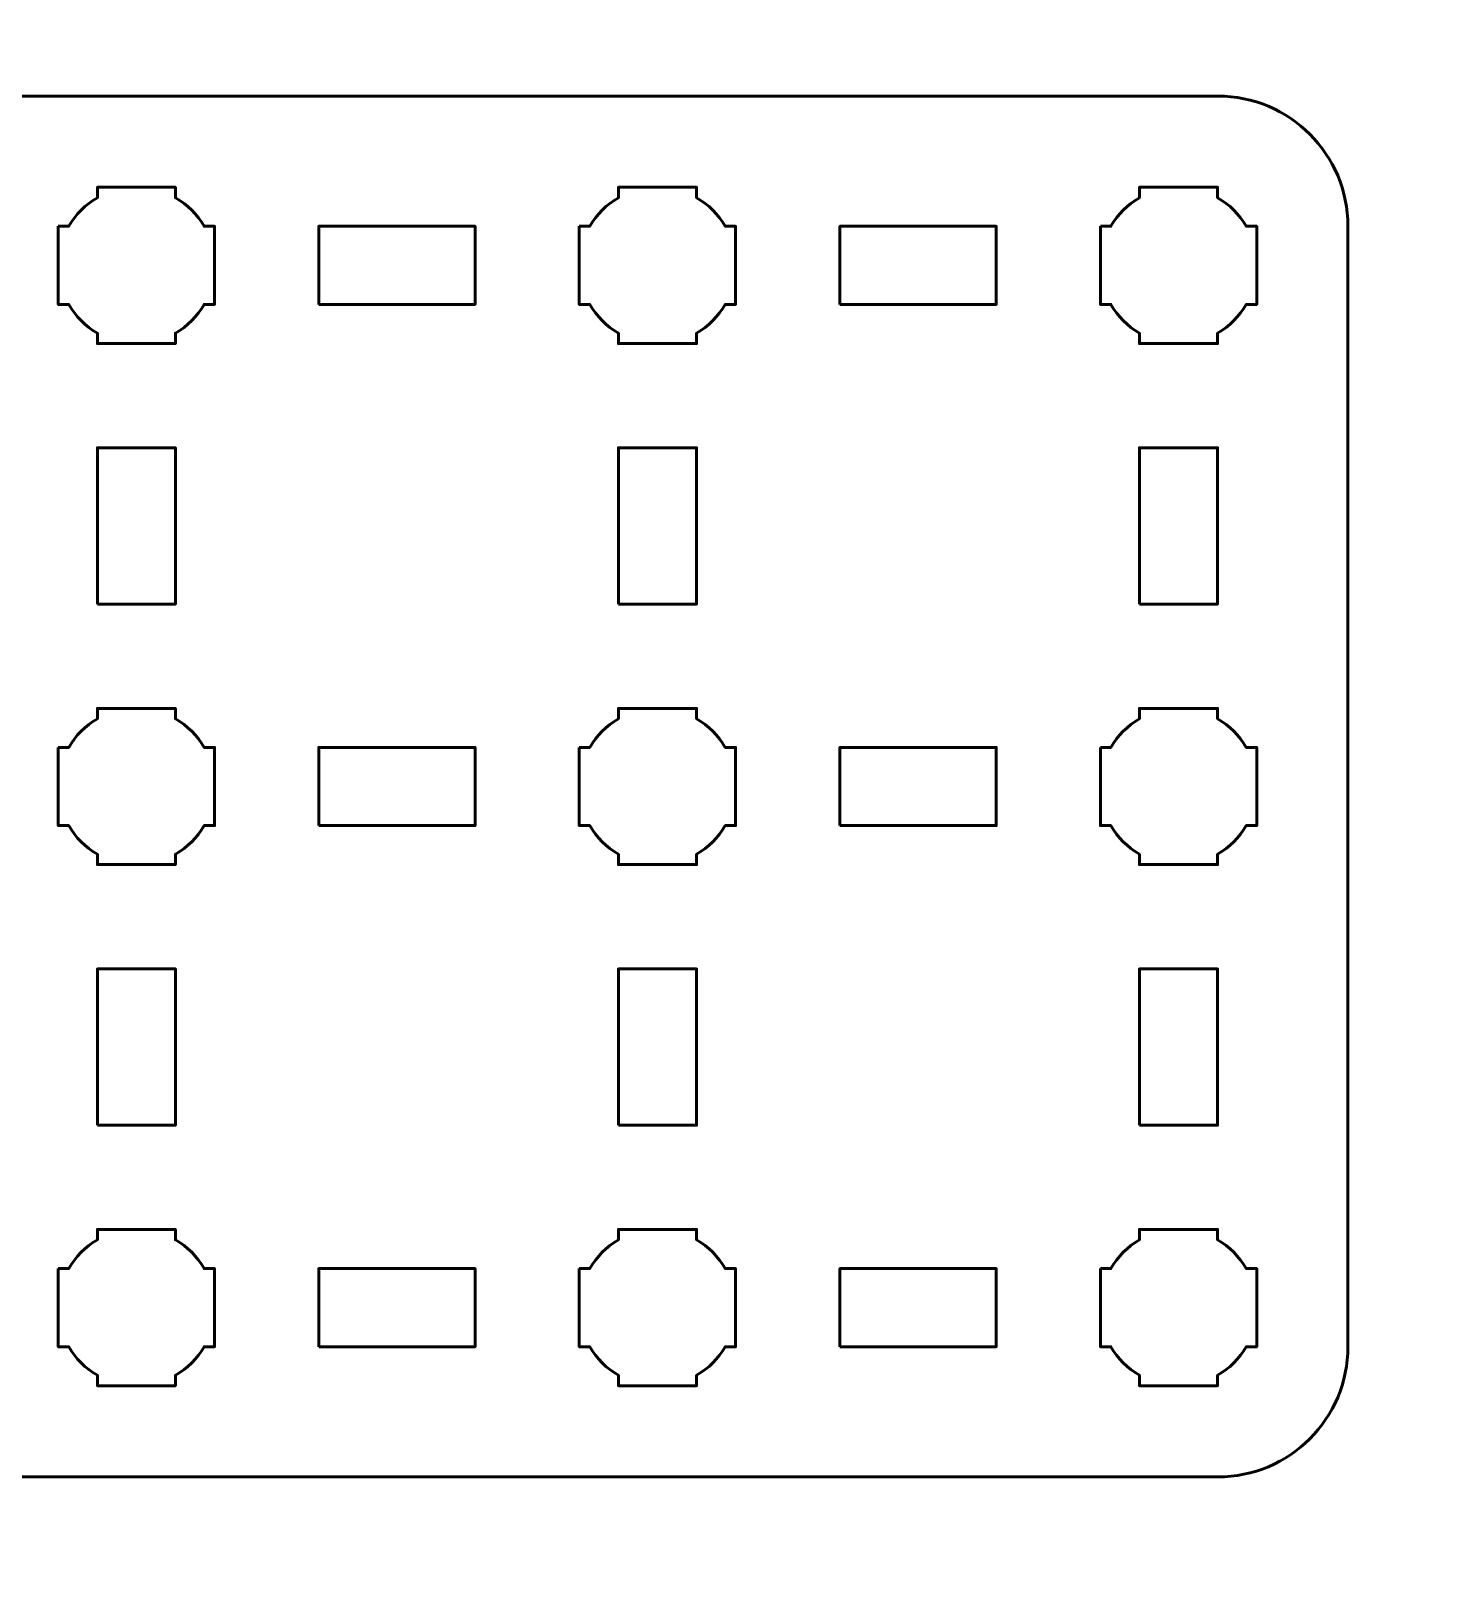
# Model space of a CAD drawing. Header units: centimetres. Extents: x -21 to 0, y -29.7 to 0.
# Drawn here: x -15.91 to -10.5, y -23.68 to -17.75 of the extents above; entities that cross this region are included whole.
import ezdxf

# ---------------------------------------------------------------- set-up
doc = ezdxf.new("R2010")
doc.units = ezdxf.units.CM
doc.header["$MEASUREMENT"] = 0
doc.layers.add('Layer 1', color=7, linetype='Continuous')

msp = doc.modelspace()

# ---------------------------------------------------------------- linework, layer by layer
at = {"layer": 'Layer 1', "lineweight": 53}
for points in [[(-14.8, -18.8), (-14.2, -18.8), (-14.2, -18.5), (-14.8, -18.5), (-14.8, -18.8)], [(-12.8, -18.8), (-12.2, -18.8), (-12.2, -18.5), (-12.8, -18.5), (-12.8, -18.8)], [(-15.65, -19.95), (-15.35, -19.95), (-15.35, -19.35), (-15.65, -19.35), (-15.65, -19.95)], [(-13.65, -19.95), (-13.35, -19.95), (-13.35, -19.35), (-13.65, -19.35), (-13.65, -19.95)], [(-11.65, -19.95), (-11.35, -19.95), (-11.35, -19.35), (-11.65, -19.35), (-11.65, -19.95)], [(-14.8, -20.8), (-14.2, -20.8), (-14.2, -20.5), (-14.8, -20.5), (-14.8, -20.8)], [(-12.8, -20.8), (-12.2, -20.8), (-12.2, -20.5), (-12.8, -20.5), (-12.8, -20.8)], [(-15.65, -21.95), (-15.35, -21.95), (-15.35, -21.35), (-15.65, -21.35), (-15.65, -21.95)], [(-13.65, -21.95), (-13.35, -21.95), (-13.35, -21.35), (-13.65, -21.35), (-13.65, -21.95)], [(-11.65, -21.95), (-11.35, -21.95), (-11.35, -21.35), (-11.65, -21.35), (-11.65, -21.95)], [(-14.8, -22.8), (-14.2, -22.8), (-14.2, -22.5), (-14.8, -22.5), (-14.8, -22.8)], [(-12.8, -22.8), (-12.2, -22.8), (-12.2, -22.5), (-12.8, -22.5), (-12.8, -22.8)]]:
    msp.add_lwpolyline(points, close=True, dxfattribs=at)
at = {"layer": 'Layer 1', "color": 1, "lineweight": 53}
msp.add_open_spline([(-21.00003, -29.19995), (-21.00003, -29.19995), (-21.00003, -5.89992), (-21.00003, -5.89992), (-21.00003, -5.89992), (-21.00003, -5.81709), (-20.93286, -5.74992), (-20.85003, -5.74992), (-20.85003, -5.74992), (-20.7672, -5.74992), (-20.70003, -5.68275), (-20.70003, -5.59992), (-20.70003, -5.59992), (-20.70003, -5.51709), (-20.7672, -5.44992), (-20.85003, -5.44992), (-20.85003, -5.44992), (-20.93286, -5.44992), (-21.00003, -5.38275), (-21.00003, -5.29992), (-21.00003, -5.29992), (-21.00003, -5.21709), (-20.93286, -5.14992), (-20.85003, -5.14992), (-20.85003, -5.14992), (-20.7672, -5.14992), (-20.70003, -5.08275), (-20.70003, -4.99992), (-20.70003, -4.99992), (-20.70003, -4.91709), (-20.7672, -4.84992), (-20.85003, -4.84992), (-20.85003, -4.84992), (-20.93286, -4.84992), (-21.00003, -4.78275), (-21.00003, -4.69992), (-21.00003, -4.69992), (-21.00003, -4.61709), (-20.93286, -4.54992), (-20.85003, -4.54992), (-20.85003, -4.54992), (-20.7672, -4.54992), (-20.70003, -4.48275), (-20.70003, -4.39992), (-20.70003, -4.39992), (-20.70003, -4.31709), (-20.7672, -4.24992), (-20.85003, -4.24992), (-20.85003, -4.24992), (-20.93286, -4.24992), (-21.00003, -4.18275), (-21.00003, -4.09992), (-21.00003, -4.09992), (-21.00003, -4.01709), (-20.93286, -3.94992), (-20.85003, -3.94992), (-20.85003, -3.94992), (-20.7672, -3.94992), (-20.70003, -3.88275), (-20.70003, -3.79992), (-20.70003, -3.79992), (-20.70003, -3.71709), (-20.7672, -3.64992), (-20.85003, -3.64992), (-20.85003, -3.64992), (-20.93286, -3.64992), (-21.00003, -3.58275), (-21.00003, -3.49992), (-21.00003, -3.49992), (-21.00003, -3.41709), (-20.93286, -3.34992), (-20.85003, -3.34992), (-20.85003, -3.34992), (-20.7672, -3.34992), (-20.70003, -3.28275), (-20.70003, -3.19992), (-20.70003, -3.19992), (-20.70003, -3.11709), (-20.7672, -3.04992), (-20.85003, -3.04992), (-20.85003, -3.04992), (-20.93286, -3.04992), (-21.00003, -2.98275), (-21.00003, -2.89992), (-21.00003, -2.89992), (-21.00003, -2.81709), (-20.93286, -2.74992), (-20.85003, -2.74992), (-20.85003, -2.74992), (-20.7672, -2.74992), (-20.70003, -2.68275), (-20.70003, -2.59992), (-20.70003, -2.59992), (-20.70003, -2.51709), (-20.7672, -2.44992), (-20.85003, -2.44992), (-20.85003, -2.44992), (-20.93286, -2.44992), (-21.00003, -2.38275), (-21.00003, -2.29992), (-21.00003, -2.29992), (-21.00003, -2.21709), (-20.93286, -2.14992), (-20.85003, -2.14992), (-20.85003, -2.14992), (-20.7672, -2.14992), (-20.70003, -2.08275), (-20.70003, -1.99992), (-20.70003, -1.99992), (-20.70003, -1.91709), (-20.7672, -1.84992), (-20.85003, -1.84992), (-20.85003, -1.84992), (-20.93286, -1.84992), (-21.00003, -1.78275), (-21.00003, -1.69992), (-21.00003, -1.69992), (-21.00003, -1.61709), (-20.93286, -1.54992), (-20.85003, -1.54992), (-20.85003, -1.54992), (-20.7672, -1.54992), (-20.70003, -1.48275), (-20.70003, -1.39992), (-20.70003, -1.39992), (-20.70003, -1.31709), (-20.7672, -1.24992), (-20.85003, -1.24992), (-20.85003, -1.24992), (-20.93286, -1.24992), (-21.00003, -1.18275), (-21.00003, -1.09992), (-21.00003, -1.09992), (-21.00003, -1.09992), (-21.00003, -0.49992), (-21.00003, -0.49992), (-21.00003, -0.49992), (-21.00003, -0.22295), (-20.77694, 0.00004), (-20.49994, 0.00004), (-20.49994, 0.00004), (-20.49994, 0.00004), (-0.50008, 0.00004), (-0.50008, 0.00004), (-0.50008, 0.00004), (-0.22294, 0.00004), (0.00002, -0.22295), (0.00002, -0.49992), (0.00002, -0.49992), (0.00002, -0.49992), (0.00002, -29.19995), (0.00002, -29.19995), (0.00002, -29.19995), (0.00002, -29.47695), (-0.22294, -29.70004), (-0.50008, -29.70004), (-0.50008, -29.70004), (-0.50008, -29.70004), (-20.49994, -29.70004), (-20.49994, -29.70004), (-20.49994, -29.70004), (-20.77694, -29.70004), (-21.00003, -29.47695), (-21.00003, -29.19995)], degree=3, knots=[0, 0, 0, 0, 0.0243902, 0.0243902, 0.0243902, 0.0243902, 0.0487805, 0.0487805, 0.0487805, 0.0487805, 0.0731707, 0.0731707, 0.0731707, 0.0731707, 0.097561, 0.097561, 0.097561, 0.097561, 0.1219512, 0.1219512, 0.1219512, 0.1219512, 0.1463415, 0.1463415, 0.1463415, 0.1463415, 0.1707317, 0.1707317, 0.1707317, 0.1707317, 0.195122, 0.195122, 0.195122, 0.195122, 0.2195122, 0.2195122, 0.2195122, 0.2195122, 0.2439024, 0.2439024, 0.2439024, 0.2439024, 0.2682927, 0.2682927, 0.2682927, 0.2682927, 0.2926829, 0.2926829, 0.2926829, 0.2926829, 0.3170732, 0.3170732, 0.3170732, 0.3170732, 0.3414634, 0.3414634, 0.3414634, 0.3414634, 0.3658537, 0.3658537, 0.3658537, 0.3658537, 0.3902439, 0.3902439, 0.3902439, 0.3902439, 0.4146341, 0.4146341, 0.4146341, 0.4146341, 0.4390244, 0.4390244, 0.4390244, 0.4390244, 0.4634146, 0.4634146, 0.4634146, 0.4634146, 0.4878049, 0.4878049, 0.4878049, 0.4878049, 0.5121951, 0.5121951, 0.5121951, 0.5121951, 0.5365854, 0.5365854, 0.5365854, 0.5365854, 0.5609756, 0.5609756, 0.5609756, 0.5609756, 0.5853659, 0.5853659, 0.5853659, 0.5853659, 0.6097561, 0.6097561, 0.6097561, 0.6097561, 0.6341463, 0.6341463, 0.6341463, 0.6341463, 0.6585366, 0.6585366, 0.6585366, 0.6585366, 0.6829268, 0.6829268, 0.6829268, 0.6829268, 0.7073171, 0.7073171, 0.7073171, 0.7073171, 0.7317073, 0.7317073, 0.7317073, 0.7317073, 0.7560976, 0.7560976, 0.7560976, 0.7560976, 0.7804878, 0.7804878, 0.7804878, 0.7804878, 0.804878, 0.804878, 0.804878, 0.804878, 0.8292683, 0.8292683, 0.8292683, 0.8292683, 0.8536585, 0.8536585, 0.8536585, 0.8536585, 0.8780488, 0.8780488, 0.8780488, 0.8780488, 0.902439, 0.902439, 0.902439, 0.902439, 0.9268293, 0.9268293, 0.9268293, 0.9268293, 0.9512195, 0.9512195, 0.9512195, 0.9512195, 0.9756098, 0.9756098, 0.9756098, 0.9756098, 1, 1, 1, 1], dxfattribs=at)
at = {"layer": 'Layer 1', "color": 3, "lineweight": 53}
msp.add_open_spline([(-20.15, -22.8), (-20.15, -22.8), (-20.15, -18.5), (-20.15, -18.5), (-20.15, -18.5), (-20.15, -18.22391), (-19.92609, -18), (-19.65, -18), (-19.65, -18), (-19.65, -18), (-11.35, -18), (-11.35, -18), (-11.35, -18), (-11.07391, -18), (-10.85, -18.22391), (-10.85, -18.5), (-10.85, -18.5), (-10.85, -18.5), (-10.85, -22.8), (-10.85, -22.8), (-10.85, -22.8), (-10.85, -23.07609), (-11.07391, -23.3), (-11.35, -23.3), (-11.35, -23.3), (-11.35, -23.3), (-19.65, -23.3), (-19.65, -23.3), (-19.65, -23.3), (-19.92609, -23.3), (-20.15, -23.07609), (-20.15, -22.8)], degree=3, knots=[0, 0, 0, 0, 0.125, 0.125, 0.125, 0.125, 0.25, 0.25, 0.25, 0.25, 0.375, 0.375, 0.375, 0.375, 0.5, 0.5, 0.5, 0.5, 0.625, 0.625, 0.625, 0.625, 0.75, 0.75, 0.75, 0.75, 0.875, 0.875, 0.875, 0.875, 1, 1, 1, 1], dxfattribs=at)
at = {"layer": 'Layer 1', "lineweight": 53}
for points in [[(-15.8, -18.5), (-15.8, -18.5), (-15.75985, -18.5), (-15.75985, -18.5), (-15.75985, -18.5), (-15.7335, -18.45447), (-15.69553, -18.4165), (-15.65, -18.39015), (-15.65, -18.39015), (-15.65, -18.39015), (-15.65, -18.35), (-15.65, -18.35), (-15.65, -18.35), (-15.65, -18.35), (-15.5, -18.35), (-15.5, -18.35), (-15.5, -18.35), (-15.5, -18.35), (-15.35, -18.35), (-15.35, -18.35), (-15.35, -18.35), (-15.35, -18.35), (-15.35, -18.39015), (-15.35, -18.39015), (-15.35, -18.39015), (-15.30447, -18.4165), (-15.2665, -18.45447), (-15.24015, -18.5), (-15.24015, -18.5), (-15.24015, -18.5), (-15.2, -18.5), (-15.2, -18.5), (-15.2, -18.5), (-15.2, -18.5), (-15.2, -18.65), (-15.2, -18.65), (-15.2, -18.65), (-15.2, -18.65), (-15.2, -18.8), (-15.2, -18.8), (-15.2, -18.8), (-15.2, -18.8), (-15.24015, -18.8), (-15.24015, -18.8), (-15.24015, -18.8), (-15.2665, -18.84553), (-15.30447, -18.8835), (-15.35, -18.90985), (-15.35, -18.90985), (-15.35, -18.90985), (-15.35, -18.95), (-15.35, -18.95), (-15.35, -18.95), (-15.35, -18.95), (-15.5, -18.95), (-15.5, -18.95), (-15.5, -18.95), (-15.5, -18.95), (-15.65, -18.95), (-15.65, -18.95), (-15.65, -18.95), (-15.65, -18.95), (-15.65, -18.90985), (-15.65, -18.90985), (-15.65, -18.90985), (-15.69553, -18.8835), (-15.7335, -18.84553), (-15.75985, -18.8), (-15.75985, -18.8), (-15.75985, -18.8), (-15.8, -18.8), (-15.8, -18.8), (-15.8, -18.8), (-15.8, -18.8), (-15.8, -18.65), (-15.8, -18.65), (-15.8, -18.65), (-15.8, -18.65), (-15.8, -18.5), (-15.8, -18.5)], [(-13.8, -18.5), (-13.8, -18.5), (-13.75985, -18.5), (-13.75985, -18.5), (-13.75985, -18.5), (-13.7335, -18.45447), (-13.69553, -18.4165), (-13.65, -18.39015), (-13.65, -18.39015), (-13.65, -18.39015), (-13.65, -18.35), (-13.65, -18.35), (-13.65, -18.35), (-13.65, -18.35), (-13.5, -18.35), (-13.5, -18.35), (-13.5, -18.35), (-13.5, -18.35), (-13.35, -18.35), (-13.35, -18.35), (-13.35, -18.35), (-13.35, -18.35), (-13.35, -18.39015), (-13.35, -18.39015), (-13.35, -18.39015), (-13.30447, -18.4165), (-13.2665, -18.45447), (-13.24015, -18.5), (-13.24015, -18.5), (-13.24015, -18.5), (-13.2, -18.5), (-13.2, -18.5), (-13.2, -18.5), (-13.2, -18.5), (-13.2, -18.65), (-13.2, -18.65), (-13.2, -18.65), (-13.2, -18.65), (-13.2, -18.8), (-13.2, -18.8), (-13.2, -18.8), (-13.2, -18.8), (-13.24015, -18.8), (-13.24015, -18.8), (-13.24015, -18.8), (-13.2665, -18.84553), (-13.30447, -18.8835), (-13.35, -18.90985), (-13.35, -18.90985), (-13.35, -18.90985), (-13.35, -18.95), (-13.35, -18.95), (-13.35, -18.95), (-13.35, -18.95), (-13.5, -18.95), (-13.5, -18.95), (-13.5, -18.95), (-13.5, -18.95), (-13.65, -18.95), (-13.65, -18.95), (-13.65, -18.95), (-13.65, -18.95), (-13.65, -18.90985), (-13.65, -18.90985), (-13.65, -18.90985), (-13.69553, -18.8835), (-13.7335, -18.84553), (-13.75985, -18.8), (-13.75985, -18.8), (-13.75985, -18.8), (-13.8, -18.8), (-13.8, -18.8), (-13.8, -18.8), (-13.8, -18.8), (-13.8, -18.65), (-13.8, -18.65), (-13.8, -18.65), (-13.8, -18.65), (-13.8, -18.5), (-13.8, -18.5)], [(-11.8, -18.5), (-11.8, -18.5), (-11.75985, -18.5), (-11.75985, -18.5), (-11.75985, -18.5), (-11.7335, -18.45447), (-11.69553, -18.4165), (-11.65, -18.39015), (-11.65, -18.39015), (-11.65, -18.39015), (-11.65, -18.35), (-11.65, -18.35), (-11.65, -18.35), (-11.65, -18.35), (-11.5, -18.35), (-11.5, -18.35), (-11.5, -18.35), (-11.5, -18.35), (-11.35, -18.35), (-11.35, -18.35), (-11.35, -18.35), (-11.35, -18.35), (-11.35, -18.39015), (-11.35, -18.39015), (-11.35, -18.39015), (-11.30447, -18.4165), (-11.2665, -18.45447), (-11.24015, -18.5), (-11.24015, -18.5), (-11.24015, -18.5), (-11.2, -18.5), (-11.2, -18.5), (-11.2, -18.5), (-11.2, -18.5), (-11.2, -18.65), (-11.2, -18.65), (-11.2, -18.65), (-11.2, -18.65), (-11.2, -18.8), (-11.2, -18.8), (-11.2, -18.8), (-11.2, -18.8), (-11.24015, -18.8), (-11.24015, -18.8), (-11.24015, -18.8), (-11.2665, -18.84553), (-11.30447, -18.8835), (-11.35, -18.90985), (-11.35, -18.90985), (-11.35, -18.90985), (-11.35, -18.95), (-11.35, -18.95), (-11.35, -18.95), (-11.35, -18.95), (-11.5, -18.95), (-11.5, -18.95), (-11.5, -18.95), (-11.5, -18.95), (-11.65, -18.95), (-11.65, -18.95), (-11.65, -18.95), (-11.65, -18.95), (-11.65, -18.90985), (-11.65, -18.90985), (-11.65, -18.90985), (-11.69553, -18.8835), (-11.7335, -18.84553), (-11.75985, -18.8), (-11.75985, -18.8), (-11.75985, -18.8), (-11.8, -18.8), (-11.8, -18.8), (-11.8, -18.8), (-11.8, -18.8), (-11.8, -18.65), (-11.8, -18.65), (-11.8, -18.65), (-11.8, -18.65), (-11.8, -18.5), (-11.8, -18.5)], [(-15.8, -20.5), (-15.8, -20.5), (-15.75985, -20.5), (-15.75985, -20.5), (-15.75985, -20.5), (-15.7335, -20.45447), (-15.69553, -20.4165), (-15.65, -20.39015), (-15.65, -20.39015), (-15.65, -20.39015), (-15.65, -20.35), (-15.65, -20.35), (-15.65, -20.35), (-15.65, -20.35), (-15.5, -20.35), (-15.5, -20.35), (-15.5, -20.35), (-15.5, -20.35), (-15.35, -20.35), (-15.35, -20.35), (-15.35, -20.35), (-15.35, -20.35), (-15.35, -20.39015), (-15.35, -20.39015), (-15.35, -20.39015), (-15.30447, -20.4165), (-15.2665, -20.45447), (-15.24015, -20.5), (-15.24015, -20.5), (-15.24015, -20.5), (-15.2, -20.5), (-15.2, -20.5), (-15.2, -20.5), (-15.2, -20.5), (-15.2, -20.65), (-15.2, -20.65), (-15.2, -20.65), (-15.2, -20.65), (-15.2, -20.8), (-15.2, -20.8), (-15.2, -20.8), (-15.2, -20.8), (-15.24015, -20.8), (-15.24015, -20.8), (-15.24015, -20.8), (-15.2665, -20.84553), (-15.30447, -20.8835), (-15.35, -20.90985), (-15.35, -20.90985), (-15.35, -20.90985), (-15.35, -20.95), (-15.35, -20.95), (-15.35, -20.95), (-15.35, -20.95), (-15.5, -20.95), (-15.5, -20.95), (-15.5, -20.95), (-15.5, -20.95), (-15.65, -20.95), (-15.65, -20.95), (-15.65, -20.95), (-15.65, -20.95), (-15.65, -20.90985), (-15.65, -20.90985), (-15.65, -20.90985), (-15.69553, -20.8835), (-15.7335, -20.84553), (-15.75985, -20.8), (-15.75985, -20.8), (-15.75985, -20.8), (-15.8, -20.8), (-15.8, -20.8), (-15.8, -20.8), (-15.8, -20.8), (-15.8, -20.65), (-15.8, -20.65), (-15.8, -20.65), (-15.8, -20.65), (-15.8, -20.5), (-15.8, -20.5)], [(-13.8, -20.5), (-13.8, -20.5), (-13.75985, -20.5), (-13.75985, -20.5), (-13.75985, -20.5), (-13.7335, -20.45447), (-13.69553, -20.4165), (-13.65, -20.39015), (-13.65, -20.39015), (-13.65, -20.39015), (-13.65, -20.35), (-13.65, -20.35), (-13.65, -20.35), (-13.65, -20.35), (-13.5, -20.35), (-13.5, -20.35), (-13.5, -20.35), (-13.5, -20.35), (-13.35, -20.35), (-13.35, -20.35), (-13.35, -20.35), (-13.35, -20.35), (-13.35, -20.39015), (-13.35, -20.39015), (-13.35, -20.39015), (-13.30447, -20.4165), (-13.2665, -20.45447), (-13.24015, -20.5), (-13.24015, -20.5), (-13.24015, -20.5), (-13.2, -20.5), (-13.2, -20.5), (-13.2, -20.5), (-13.2, -20.5), (-13.2, -20.65), (-13.2, -20.65), (-13.2, -20.65), (-13.2, -20.65), (-13.2, -20.8), (-13.2, -20.8), (-13.2, -20.8), (-13.2, -20.8), (-13.24015, -20.8), (-13.24015, -20.8), (-13.24015, -20.8), (-13.2665, -20.84553), (-13.30447, -20.8835), (-13.35, -20.90985), (-13.35, -20.90985), (-13.35, -20.90985), (-13.35, -20.95), (-13.35, -20.95), (-13.35, -20.95), (-13.35, -20.95), (-13.5, -20.95), (-13.5, -20.95), (-13.5, -20.95), (-13.5, -20.95), (-13.65, -20.95), (-13.65, -20.95), (-13.65, -20.95), (-13.65, -20.95), (-13.65, -20.90985), (-13.65, -20.90985), (-13.65, -20.90985), (-13.69553, -20.8835), (-13.7335, -20.84553), (-13.75985, -20.8), (-13.75985, -20.8), (-13.75985, -20.8), (-13.8, -20.8), (-13.8, -20.8), (-13.8, -20.8), (-13.8, -20.8), (-13.8, -20.65), (-13.8, -20.65), (-13.8, -20.65), (-13.8, -20.65), (-13.8, -20.5), (-13.8, -20.5)], [(-11.8, -20.5), (-11.8, -20.5), (-11.75985, -20.5), (-11.75985, -20.5), (-11.75985, -20.5), (-11.7335, -20.45447), (-11.69553, -20.4165), (-11.65, -20.39015), (-11.65, -20.39015), (-11.65, -20.39015), (-11.65, -20.35), (-11.65, -20.35), (-11.65, -20.35), (-11.65, -20.35), (-11.5, -20.35), (-11.5, -20.35), (-11.5, -20.35), (-11.5, -20.35), (-11.35, -20.35), (-11.35, -20.35), (-11.35, -20.35), (-11.35, -20.35), (-11.35, -20.39015), (-11.35, -20.39015), (-11.35, -20.39015), (-11.30447, -20.4165), (-11.2665, -20.45447), (-11.24015, -20.5), (-11.24015, -20.5), (-11.24015, -20.5), (-11.2, -20.5), (-11.2, -20.5), (-11.2, -20.5), (-11.2, -20.5), (-11.2, -20.65), (-11.2, -20.65), (-11.2, -20.65), (-11.2, -20.65), (-11.2, -20.8), (-11.2, -20.8), (-11.2, -20.8), (-11.2, -20.8), (-11.24015, -20.8), (-11.24015, -20.8), (-11.24015, -20.8), (-11.2665, -20.84553), (-11.30447, -20.8835), (-11.35, -20.90985), (-11.35, -20.90985), (-11.35, -20.90985), (-11.35, -20.95), (-11.35, -20.95), (-11.35, -20.95), (-11.35, -20.95), (-11.5, -20.95), (-11.5, -20.95), (-11.5, -20.95), (-11.5, -20.95), (-11.65, -20.95), (-11.65, -20.95), (-11.65, -20.95), (-11.65, -20.95), (-11.65, -20.90985), (-11.65, -20.90985), (-11.65, -20.90985), (-11.69553, -20.8835), (-11.7335, -20.84553), (-11.75985, -20.8), (-11.75985, -20.8), (-11.75985, -20.8), (-11.8, -20.8), (-11.8, -20.8), (-11.8, -20.8), (-11.8, -20.8), (-11.8, -20.65), (-11.8, -20.65), (-11.8, -20.65), (-11.8, -20.65), (-11.8, -20.5), (-11.8, -20.5)], [(-15.8, -22.5), (-15.8, -22.5), (-15.75985, -22.5), (-15.75985, -22.5), (-15.75985, -22.5), (-15.7335, -22.45447), (-15.69553, -22.4165), (-15.65, -22.39015), (-15.65, -22.39015), (-15.65, -22.39015), (-15.65, -22.35), (-15.65, -22.35), (-15.65, -22.35), (-15.65, -22.35), (-15.5, -22.35), (-15.5, -22.35), (-15.5, -22.35), (-15.5, -22.35), (-15.35, -22.35), (-15.35, -22.35), (-15.35, -22.35), (-15.35, -22.35), (-15.35, -22.39015), (-15.35, -22.39015), (-15.35, -22.39015), (-15.30447, -22.4165), (-15.2665, -22.45447), (-15.24015, -22.5), (-15.24015, -22.5), (-15.24015, -22.5), (-15.2, -22.5), (-15.2, -22.5), (-15.2, -22.5), (-15.2, -22.5), (-15.2, -22.65), (-15.2, -22.65), (-15.2, -22.65), (-15.2, -22.65), (-15.2, -22.8), (-15.2, -22.8), (-15.2, -22.8), (-15.2, -22.8), (-15.24015, -22.8), (-15.24015, -22.8), (-15.24015, -22.8), (-15.2665, -22.84553), (-15.30447, -22.8835), (-15.35, -22.90985), (-15.35, -22.90985), (-15.35, -22.90985), (-15.35, -22.95), (-15.35, -22.95), (-15.35, -22.95), (-15.35, -22.95), (-15.5, -22.95), (-15.5, -22.95), (-15.5, -22.95), (-15.5, -22.95), (-15.65, -22.95), (-15.65, -22.95), (-15.65, -22.95), (-15.65, -22.95), (-15.65, -22.90985), (-15.65, -22.90985), (-15.65, -22.90985), (-15.69553, -22.8835), (-15.7335, -22.84553), (-15.75985, -22.8), (-15.75985, -22.8), (-15.75985, -22.8), (-15.8, -22.8), (-15.8, -22.8), (-15.8, -22.8), (-15.8, -22.8), (-15.8, -22.65), (-15.8, -22.65), (-15.8, -22.65), (-15.8, -22.65), (-15.8, -22.5), (-15.8, -22.5)], [(-13.8, -22.5), (-13.8, -22.5), (-13.75985, -22.5), (-13.75985, -22.5), (-13.75985, -22.5), (-13.7335, -22.45447), (-13.69553, -22.4165), (-13.65, -22.39015), (-13.65, -22.39015), (-13.65, -22.39015), (-13.65, -22.35), (-13.65, -22.35), (-13.65, -22.35), (-13.65, -22.35), (-13.5, -22.35), (-13.5, -22.35), (-13.5, -22.35), (-13.5, -22.35), (-13.35, -22.35), (-13.35, -22.35), (-13.35, -22.35), (-13.35, -22.35), (-13.35, -22.39015), (-13.35, -22.39015), (-13.35, -22.39015), (-13.30447, -22.4165), (-13.2665, -22.45447), (-13.24015, -22.5), (-13.24015, -22.5), (-13.24015, -22.5), (-13.2, -22.5), (-13.2, -22.5), (-13.2, -22.5), (-13.2, -22.5), (-13.2, -22.65), (-13.2, -22.65), (-13.2, -22.65), (-13.2, -22.65), (-13.2, -22.8), (-13.2, -22.8), (-13.2, -22.8), (-13.2, -22.8), (-13.24015, -22.8), (-13.24015, -22.8), (-13.24015, -22.8), (-13.2665, -22.84553), (-13.30447, -22.8835), (-13.35, -22.90985), (-13.35, -22.90985), (-13.35, -22.90985), (-13.35, -22.95), (-13.35, -22.95), (-13.35, -22.95), (-13.35, -22.95), (-13.5, -22.95), (-13.5, -22.95), (-13.5, -22.95), (-13.5, -22.95), (-13.65, -22.95), (-13.65, -22.95), (-13.65, -22.95), (-13.65, -22.95), (-13.65, -22.90985), (-13.65, -22.90985), (-13.65, -22.90985), (-13.69553, -22.8835), (-13.7335, -22.84553), (-13.75985, -22.8), (-13.75985, -22.8), (-13.75985, -22.8), (-13.8, -22.8), (-13.8, -22.8), (-13.8, -22.8), (-13.8, -22.8), (-13.8, -22.65), (-13.8, -22.65), (-13.8, -22.65), (-13.8, -22.65), (-13.8, -22.5), (-13.8, -22.5)], [(-11.8, -22.5), (-11.8, -22.5), (-11.75985, -22.5), (-11.75985, -22.5), (-11.75985, -22.5), (-11.7335, -22.45447), (-11.69553, -22.4165), (-11.65, -22.39015), (-11.65, -22.39015), (-11.65, -22.39015), (-11.65, -22.35), (-11.65, -22.35), (-11.65, -22.35), (-11.65, -22.35), (-11.5, -22.35), (-11.5, -22.35), (-11.5, -22.35), (-11.5, -22.35), (-11.35, -22.35), (-11.35, -22.35), (-11.35, -22.35), (-11.35, -22.35), (-11.35, -22.39015), (-11.35, -22.39015), (-11.35, -22.39015), (-11.30447, -22.4165), (-11.2665, -22.45447), (-11.24015, -22.5), (-11.24015, -22.5), (-11.24015, -22.5), (-11.2, -22.5), (-11.2, -22.5), (-11.2, -22.5), (-11.2, -22.5), (-11.2, -22.65), (-11.2, -22.65), (-11.2, -22.65), (-11.2, -22.65), (-11.2, -22.8), (-11.2, -22.8), (-11.2, -22.8), (-11.2, -22.8), (-11.24015, -22.8), (-11.24015, -22.8), (-11.24015, -22.8), (-11.2665, -22.84553), (-11.30447, -22.8835), (-11.35, -22.90985), (-11.35, -22.90985), (-11.35, -22.90985), (-11.35, -22.95), (-11.35, -22.95), (-11.35, -22.95), (-11.35, -22.95), (-11.5, -22.95), (-11.5, -22.95), (-11.5, -22.95), (-11.5, -22.95), (-11.65, -22.95), (-11.65, -22.95), (-11.65, -22.95), (-11.65, -22.95), (-11.65, -22.90985), (-11.65, -22.90985), (-11.65, -22.90985), (-11.69553, -22.8835), (-11.7335, -22.84553), (-11.75985, -22.8), (-11.75985, -22.8), (-11.75985, -22.8), (-11.8, -22.8), (-11.8, -22.8), (-11.8, -22.8), (-11.8, -22.8), (-11.8, -22.65), (-11.8, -22.65), (-11.8, -22.65), (-11.8, -22.65), (-11.8, -22.5), (-11.8, -22.5)]]:
    msp.add_open_spline(points, degree=3, knots=[0, 0, 0, 0, 0.05, 0.05, 0.05, 0.05, 0.1, 0.1, 0.1, 0.1, 0.15, 0.15, 0.15, 0.15, 0.2, 0.2, 0.2, 0.2, 0.25, 0.25, 0.25, 0.25, 0.3, 0.3, 0.3, 0.3, 0.35, 0.35, 0.35, 0.35, 0.4, 0.4, 0.4, 0.4, 0.45, 0.45, 0.45, 0.45, 0.5, 0.5, 0.5, 0.5, 0.55, 0.55, 0.55, 0.55, 0.6, 0.6, 0.6, 0.6, 0.65, 0.65, 0.65, 0.65, 0.7, 0.7, 0.7, 0.7, 0.75, 0.75, 0.75, 0.75, 0.8, 0.8, 0.8, 0.8, 0.85, 0.85, 0.85, 0.85, 0.9, 0.9, 0.9, 0.9, 0.95, 0.95, 0.95, 0.95, 1, 1, 1, 1], dxfattribs=at)

doc.saveas('drawing.dxf')
